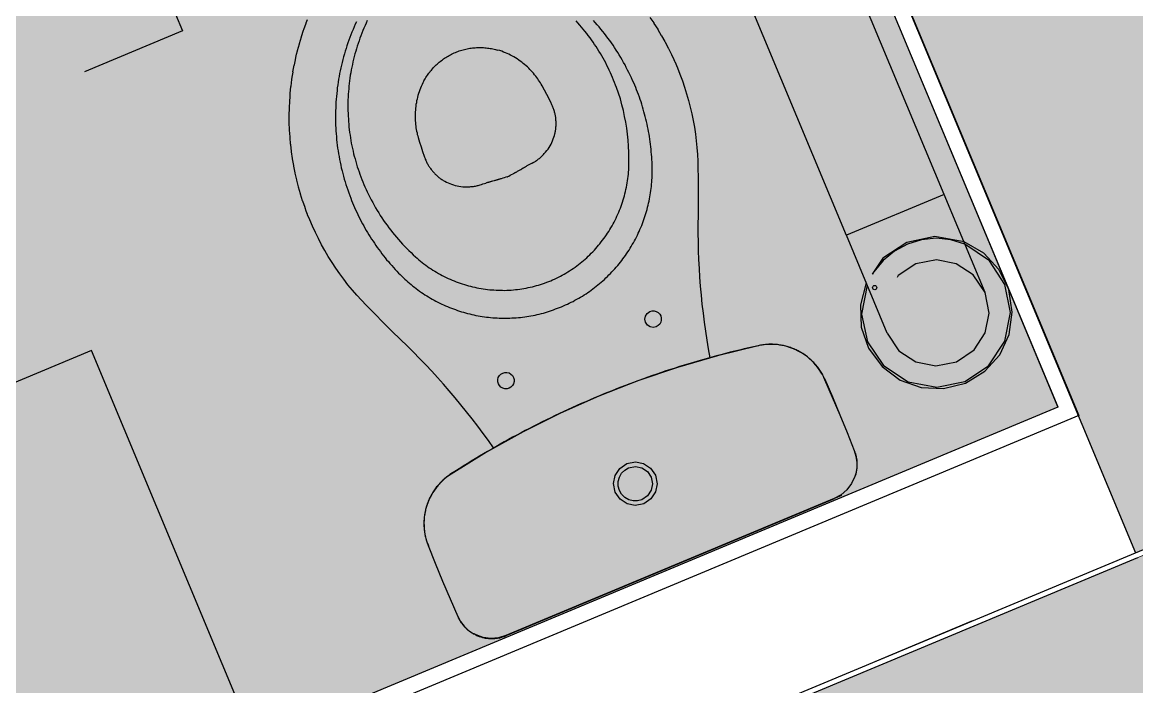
# Model space of a CAD drawing. Header units: metres. Extents: x -154 to 570, y -18 to 184.
# Drawn here: x -55.204 to -54.153, y 11.905 to 12.531 of the extents above; entities that cross this region are included whole.
import ezdxf
from ezdxf.xclip import XClip

# ---------------------------------------------------------------- set-up
doc = ezdxf.new("R2010")
doc.units = ezdxf.units.M
doc.header["$XCLIPFRAME"] = 0
for name, pattern in [('PUC TORRE A$0$DASHEDX2', [1.5, 1, -0.5]), ('PUC$0$DASHEDX2', [1.5, 1, -0.5]), ('PUC$0$HIDDEN2', [0.1875, 0.125, -0.0625])]:
    doc.linetypes.add(name, pattern=pattern)
for name, color, linetype in [('ARQ-AUX', 7, 'Continuous'), ('PUC TORRE A$0$1', 232, 'PUC TORRE A$0$DASHEDX2'), ('PUC TORRE A$0$4', 2, 'Continuous'), ('PUC$0$ARQ-ALV ACAB', 4, 'Continuous'), ('PUC$0$ARQ-ALV OSSO', 5, 'Continuous'), ('PUC$0$ARQ-HID', 7, 'Continuous'), ('PUC$0$ARQ-PRJ', 7, 'PUC$0$DASHEDX2')]:
    doc.layers.add(name, color=color, linetype=linetype)
doc.layers.add('PUC$0$ARQ-FORRO', color=9, linetype='Continuous', lineweight=5)

# ---------------------------------------------------------------- blocks, each defined once
blk = doc.blocks.new('PUC$0$ARQ-HID-BACIA CX')
blk.add_line((-0.0001, -0.175), (-0.0001, 0.175))
for points in [[(-0.0137, -0.1957), (-0.0142, -0.196), (-0.0147, -0.1964), (-0.0153, -0.1968), (-0.0158, -0.1971), (-0.0163, -0.1975), (-0.0168, -0.1978), (-0.0174, -0.1981), (-0.0179, -0.1984), (-0.0185, -0.1987), (-0.019, -0.199), (-0.0196, -0.1993), (-0.0202, -0.1995), (-0.0207, -0.1998), (-0.0213, -0.2), (-0.0219, -0.2003), (-0.0225, -0.2005), (-0.0231, -0.2007), (-0.0237, -0.2009), (-0.0243, -0.2011), (-0.0249, -0.2013), (-0.0255, -0.2015), (-0.0261, -0.2016), (-0.0267, -0.2018), (-0.0273, -0.2019), (-0.0279, -0.2021), (-0.0285, -0.2022), (-0.0292, -0.2023), (-0.0298, -0.2024), (-0.0304, -0.2025), (-0.031, -0.2025), (-0.0316, -0.2026), (-0.0323, -0.2026), (-0.0329, -0.2027), (-0.0335, -0.2027), (-0.0342, -0.2027, -0.00878), (-0.1068, -0.2028), (-0.1079, -0.2027), (-0.1091, -0.2026), (-0.1102, -0.2026), (-0.1114, -0.2025), (-0.1125, -0.2024), (-0.1136, -0.2022), (-0.1148, -0.2021), (-0.1159, -0.2019), (-0.117, -0.2017), (-0.1181, -0.2014), (-0.1192, -0.2012), (-0.1203, -0.2009), (-0.1214, -0.2006), (-0.1225, -0.2002), (-0.1236, -0.1999), (-0.1247, -0.1995), (-0.1258, -0.1991), (-0.1268, -0.1987), (-0.1279, -0.1982), (-0.1289, -0.1978), (-0.13, -0.1973), (-0.131, -0.1968), (-0.132, -0.1962), (-0.133, -0.1957), (-0.134, -0.1951), (-0.135, -0.1945), (-0.1359, -0.1939), (-0.1369, -0.1933), (-0.1378, -0.1926), (-0.1388, -0.192), (-0.1397, -0.1913), (-0.1406, -0.1906), (-0.1415, -0.1899), (-0.1423, -0.1891), (-0.1432, -0.1884), (-0.144, -0.1876), (-0.1449, -0.1868), (-0.1457, -0.186), (-0.1465, -0.1851), (-0.1472, -0.1843), (-0.148, -0.1834), (-0.1487, -0.1826), (-0.1494, -0.1817), (-0.1501, -0.1808), (-0.1508, -0.1799), (-0.1515, -0.1789), (-0.1521, -0.178), (-0.1527, -0.177), (-0.1533, -0.1761), (-0.1539, -0.1751), (-0.1545, -0.1741), (-0.155, -0.1731), (-0.1556, -0.1721), (-0.1561, -0.171), (-0.1566, -0.17), (-0.157, -0.169), (-0.1575, -0.1679), (-0.1579, -0.1668), (-0.1583, -0.1658), (-0.1586, -0.1647), (-0.159, -0.1636), (-0.1593, -0.1625), (-0.1596, -0.1614), (-0.1598, -0.1603), (-0.1601, -0.1592), (-0.1604, -0.158), (-0.1606, -0.1569), (-0.1614, -0.1525), (-0.1622, -0.148), (-0.1629, -0.1436), (-0.1636, -0.1392), (-0.1643, -0.1347), (-0.165, -0.1302), (-0.1657, -0.1258), (-0.1663, -0.1213), (-0.1669, -0.1169), (-0.1675, -0.1124), (-0.168, -0.1079), (-0.1686, -0.1034), (-0.1691, -0.099), (-0.1696, -0.0945), (-0.1701, -0.09), (-0.1705, -0.0855), (-0.1709, -0.081), (-0.1713, -0.0765), (-0.1717, -0.072), (-0.1721, -0.0675), (-0.1724, -0.0631), (-0.1727, -0.0586), (-0.173, -0.0541), (-0.1733, -0.0496), (-0.1735, -0.0451), (-0.1737, -0.0406), (-0.1739, -0.0361), (-0.1741, -0.0315), (-0.1742, -0.027), (-0.1744, -0.0225), (-0.1745, -0.018), (-0.1745, -0.0135), (-0.1746, -0.009), (-0.1746, -0.0045), (-0.1746, 0), (-0.1746, 0.0045), (-0.1746, 0.009), (-0.1745, 0.0135), (-0.1745, 0.018), (-0.1744, 0.0225), (-0.1742, 0.027), (-0.1741, 0.0315), (-0.1739, 0.0361), (-0.1737, 0.0406), (-0.1735, 0.0451), (-0.1733, 0.0496), (-0.173, 0.0541), (-0.1727, 0.0586), (-0.1724, 0.0631), (-0.1721, 0.0675), (-0.1717, 0.072), (-0.1713, 0.0765), (-0.1709, 0.081), (-0.1705, 0.0855), (-0.1701, 0.09), (-0.1696, 0.0945), (-0.1691, 0.099), (-0.1686, 0.1034), (-0.168, 0.1079), (-0.1675, 0.1124), (-0.1669, 0.1169), (-0.1663, 0.1213), (-0.1657, 0.1258), (-0.165, 0.1302), (-0.1643, 0.1347), (-0.1636, 0.1392), (-0.1629, 0.1436), (-0.1622, 0.148), (-0.1614, 0.1525), (-0.1606, 0.1569), (-0.1604, 0.158), (-0.1601, 0.1592), (-0.1598, 0.1603), (-0.1596, 0.1614), (-0.1593, 0.1625), (-0.159, 0.1636), (-0.1586, 0.1647), (-0.1583, 0.1658), (-0.1579, 0.1668), (-0.1575, 0.1679), (-0.157, 0.169), (-0.1566, 0.17), (-0.1561, 0.171), (-0.1556, 0.1721), (-0.155, 0.1731), (-0.1545, 0.1741), (-0.1539, 0.1751), (-0.1533, 0.1761), (-0.1527, 0.177), (-0.1521, 0.178), (-0.1515, 0.1789), (-0.1508, 0.1799), (-0.1501, 0.1808), (-0.1494, 0.1817), (-0.1487, 0.1826), (-0.148, 0.1834), (-0.1472, 0.1843), (-0.1465, 0.1851), (-0.1457, 0.186), (-0.1449, 0.1868), (-0.144, 0.1876), (-0.1432, 0.1884), (-0.1423, 0.1891), (-0.1415, 0.1899), (-0.1406, 0.1906), (-0.1397, 0.1913), (-0.1388, 0.192), (-0.1378, 0.1926), (-0.1369, 0.1933), (-0.1359, 0.1939), (-0.135, 0.1945), (-0.134, 0.1951), (-0.133, 0.1957), (-0.132, 0.1962), (-0.131, 0.1968), (-0.13, 0.1973), (-0.1289, 0.1978), (-0.1279, 0.1982), (-0.1268, 0.1987), (-0.1258, 0.1991), (-0.1247, 0.1995), (-0.1236, 0.1999), (-0.1225, 0.2002), (-0.1214, 0.2006), (-0.1203, 0.2009), (-0.1192, 0.2012), (-0.1181, 0.2014), (-0.117, 0.2017), (-0.1159, 0.2019), (-0.1148, 0.2021), (-0.1136, 0.2022), (-0.1125, 0.2024), (-0.1114, 0.2025), (-0.1102, 0.2026), (-0.1091, 0.2026), (-0.1079, 0.2027), (-0.1068, 0.2028, -0.00878), (-0.0342, 0.2027), (-0.0335, 0.2027), (-0.0329, 0.2027), (-0.0323, 0.2026), (-0.0316, 0.2026), (-0.031, 0.2025), (-0.0304, 0.2025), (-0.0298, 0.2024), (-0.0292, 0.2023), (-0.0285, 0.2022), (-0.0279, 0.2021), (-0.0273, 0.2019), (-0.0267, 0.2018), (-0.0261, 0.2016), (-0.0255, 0.2015), (-0.0249, 0.2013), (-0.0243, 0.2011), (-0.0237, 0.2009), (-0.0231, 0.2007), (-0.0225, 0.2005), (-0.0219, 0.2003), (-0.0213, 0.2), (-0.0207, 0.1998), (-0.0202, 0.1995), (-0.0196, 0.1993), (-0.019, 0.199), (-0.0185, 0.1987), (-0.0179, 0.1984), (-0.0174, 0.1981), (-0.0168, 0.1978), (-0.0163, 0.1975), (-0.0158, 0.1971), (-0.0153, 0.1968), (-0.0147, 0.1964), (-0.0142, 0.196), (-0.0137, 0.1957)], [(-0.0131, 0.195, 0.018828), (-0.0135, 0.1954)], [(-0.0133, -0.1951), (-0.0133, -0.1951), (-0.0133, -0.1951), (-0.0133, -0.1951), (-0.0132, -0.1951), (-0.0132, -0.195), (-0.0132, -0.195), (-0.0131, -0.1949), (-0.013, -0.1948), (-0.0129, -0.1947), (-0.0128, -0.1946), (-0.0126, -0.1945), (-0.0125, -0.1943), (-0.0116, -0.1935, 0.212488), (-0.0001, -0.1677), (-0.0001, 0.1677, 0.212488), (-0.0116, 0.1935), (-0.0125, 0.1943), (-0.0126, 0.1945), (-0.0128, 0.1946), (-0.0129, 0.1947), (-0.013, 0.1948), (-0.0131, 0.1949), (-0.0132, 0.195), (-0.0132, 0.195), (-0.0132, 0.1951), (-0.0133, 0.1951), (-0.0133, 0.1951), (-0.0133, 0.1951)], [(-0.0123, 0.1942, 0.002919), (-0.0115, 0.1935)], [(-0.1676, 0.1104), (-0.1678, 0.1104), (-0.176, 0.1123), (-0.1842, 0.1142), (-0.1925, 0.1163), (-0.2008, 0.1185), (-0.209, 0.1208), (-0.2171, 0.1231), (-0.2253, 0.1256), (-0.2335, 0.1282), (-0.2415, 0.1309), (-0.2493, 0.1336), (-0.2571, 0.1363), (-0.2648, 0.1392), (-0.2725, 0.1422), (-0.2803, 0.1453), (-0.288, 0.1486), (-0.2958, 0.1519, 0.011149), (-0.3381, 0.1694), (-0.3442, 0.1717), (-0.3503, 0.1739), (-0.3564, 0.1759), (-0.3626, 0.1778), (-0.3689, 0.1795), (-0.3751, 0.181), (-0.3815, 0.1824), (-0.3878, 0.1836), (-0.3942, 0.1847), (-0.4006, 0.1855), (-0.407, 0.1863), (-0.4135, 0.1868), (-0.42, 0.1872), (-0.4264, 0.1875), (-0.4329, 0.1875), (-0.4381, 0.1875), (-0.4384, 0.1875), (-0.4417, 0.1874), (-0.4449, 0.1872), (-0.4453, 0.1872), (-0.4517, 0.1868), (-0.4521, 0.1868), (-0.4553, 0.1865), (-0.4585, 0.1862), (-0.4589, 0.1862), (-0.4653, 0.1854), (-0.4657, 0.1853), (-0.472, 0.1844), (-0.4724, 0.1844), (-0.4788, 0.1833), (-0.4792, 0.1832), (-0.4855, 0.1819), (-0.4859, 0.1818), (-0.4921, 0.1804), (-0.4925, 0.1803), (-0.4988, 0.1787), (-0.4991, 0.1786), (-0.5053, 0.1768), (-0.5057, 0.1767), (-0.5118, 0.1747), (-0.5122, 0.1746), (-0.5183, 0.1725), (-0.5187, 0.1724), (-0.5247, 0.1701), (-0.5251, 0.17), (-0.531, 0.1675), (-0.5314, 0.1674), (-0.5373, 0.1648), (-0.5376, 0.1646), (-0.5435, 0.1618), (-0.5438, 0.1617), (-0.5467, 0.1602), (-0.5496, 0.1588), (-0.5499, 0.1586), (-0.5556, 0.1555), (-0.5559, 0.1553), (-0.5587, 0.1537), (-0.5615, 0.1521), (-0.5618, 0.1519), (-0.5646, 0.1502), (-0.5674, 0.1485), (-0.5677, 0.1484), (-0.5704, 0.1466), (-0.5731, 0.1448), (-0.5734, 0.1446), (-0.5761, 0.1428), (-0.5788, 0.1409), (-0.579, 0.1407), (-0.5817, 0.1388), (-0.5843, 0.1369), (-0.5846, 0.1367), (-0.5872, 0.1347), (-0.5897, 0.1327), (-0.59, 0.1325), (-0.5925, 0.1305), (-0.595, 0.1284), (-0.5953, 0.1282), (-0.6002, 0.124), (-0.6005, 0.1237), (-0.6053, 0.1194), (-0.6055, 0.1191), (-0.6079, 0.1169)], [(-0.4855, -0.1819), (-0.4792, -0.1832), (-0.4788, -0.1833), (-0.4724, -0.1844), (-0.472, -0.1844), (-0.4657, -0.1853), (-0.4653, -0.1854), (-0.4589, -0.1862), (-0.4585, -0.1862), (-0.4553, -0.1865), (-0.4521, -0.1868), (-0.4517, -0.1868), (-0.4453, -0.1872), (-0.4449, -0.1872), (-0.4417, -0.1874), (-0.4384, -0.1875), (-0.4381, -0.1875), (-0.4316, -0.1875), (-0.4251, -0.1874), (-0.4186, -0.1872), (-0.4121, -0.1867), (-0.4057, -0.1861), (-0.3992, -0.1854), (-0.3928, -0.1844), (-0.3864, -0.1834), (-0.3801, -0.1821), (-0.3738, -0.1807), (-0.3675, -0.1791), (-0.3613, -0.1774), (-0.3551, -0.1755), (-0.349, -0.1735), (-0.3429, -0.1713), (-0.3381, -0.1694, 0.011149), (-0.2958, -0.1519), (-0.288, -0.1486), (-0.2803, -0.1453), (-0.2725, -0.1422), (-0.2648, -0.1392), (-0.2571, -0.1363), (-0.2493, -0.1336), (-0.2415, -0.1309), (-0.2335, -0.1282), (-0.2253, -0.1256), (-0.2171, -0.1231), (-0.209, -0.1208), (-0.2008, -0.1185), (-0.1925, -0.1163), (-0.1842, -0.1142), (-0.176, -0.1123), (-0.1678, -0.1104), (-0.1676, -0.1104)], [(-0.5122, 0.0378), (-0.511, 0.0393), (-0.5098, 0.0407), (-0.5085, 0.042), (-0.5072, 0.0433), (-0.5059, 0.0446), (-0.5046, 0.0458), (-0.5032, 0.047), (-0.5018, 0.0482), (-0.5004, 0.0493), (-0.499, 0.0503), (-0.4975, 0.0514), (-0.496, 0.0523), (-0.4946, 0.0533), (-0.493, 0.0542), (-0.4915, 0.055), (-0.49, 0.0558), (-0.4884, 0.0566), (-0.4869, 0.0573), (-0.4853, 0.058), (-0.4838, 0.0587), (-0.4822, 0.0593), (-0.4806, 0.0598), (-0.4791, 0.0603), (-0.4775, 0.0608), (-0.4759, 0.0613), (-0.4744, 0.0617), (-0.4728, 0.062), (-0.4713, 0.0623), (-0.4697, 0.0626), (-0.4682, 0.0629), (-0.4667, 0.0631), (-0.4651, 0.0633, -0.008966), (-0.4466, 0.0649, -0.016113), (-0.4436, 0.065), (-0.4426, 0.065), (-0.4418, 0.065), (-0.4409, 0.0649), (-0.4401, 0.0649), (-0.4393, 0.0648), (-0.4384, 0.0647), (-0.4376, 0.0646), (-0.4368, 0.0645), (-0.436, 0.0644), (-0.4352, 0.0642), (-0.4344, 0.064), (-0.4336, 0.0639), (-0.4328, 0.0637), (-0.4321, 0.0635), (-0.4313, 0.0632), (-0.4305, 0.063), (-0.4298, 0.0627), (-0.429, 0.0625), (-0.4282, 0.0622), (-0.4275, 0.0619), (-0.4267, 0.0616), (-0.426, 0.0612), (-0.4253, 0.0609), (-0.4245, 0.0605), (-0.4238, 0.0602), (-0.423, 0.0598), (-0.4223, 0.0593), (-0.4216, 0.0589), (-0.4209, 0.0585), (-0.4201, 0.058), (-0.4194, 0.0575), (-0.4187, 0.057), (-0.4174, 0.056), (-0.416, 0.0549), (-0.4148, 0.0537), (-0.4135, 0.0525), (-0.4123, 0.0512), (-0.4111, 0.0499), (-0.41, 0.0485), (-0.4089, 0.047), (-0.4079, 0.0455), (-0.407, 0.0439), (-0.4061, 0.0422), (-0.4053, 0.0406), (-0.4049, 0.0397), (-0.4045, 0.0389), (-0.4042, 0.038), (-0.4039, 0.0372), (-0.4036, 0.0363), (-0.4033, 0.0354), (-0.403, 0.0346), (-0.4028, 0.0337), (-0.4025, 0.0328), (-0.4023, 0.0319), (-0.4021, 0.0311), (-0.402, 0.0302), (-0.4018, 0.0293), (-0.4017, 0.0285), (-0.4016, 0.0276), (-0.4015, 0.0267, -0.000598), (-0.4009, 0.0209)], [(-0.3986, 0, 0.006359), (-0.3992, 0.0061), (-0.3992, 0.0064), (-0.3992, 0.0066), (-0.3993, 0.0072), (-0.3993, 0.0075), (-0.3993, 0.0077), (-0.3994, 0.0083), (-0.3994, 0.0086), (-0.3995, 0.0091), (-0.3995, 0.0094), (-0.3996, 0.01), (-0.3996, 0.0103), (-0.3997, 0.0108), (-0.3998, 0.0117), (-0.3999, 0.0123), (-0.4, 0.0129), (-0.4002, 0.0144), (-0.4003, 0.0154), (-0.4003, 0.0159), (-0.4004, 0.0164), (-0.4005, 0.0169), (-0.4005, 0.0174), (-0.4006, 0.0179), (-0.4006, 0.0184), (-0.4007, 0.0189), (-0.4008, 0.0194), (-0.4008, 0.0199), (-0.4009, 0.0204), (-0.4009, 0.0209)], [(-0.3986, 0, -0.006359), (-0.3992, -0.0061), (-0.3992, -0.0064), (-0.3992, -0.0066), (-0.3993, -0.0072), (-0.3993, -0.0075), (-0.3993, -0.0077), (-0.3994, -0.0083), (-0.3994, -0.0086), (-0.3995, -0.0091), (-0.3995, -0.0094), (-0.3996, -0.01), (-0.3996, -0.0103), (-0.3997, -0.0108), (-0.3998, -0.0117), (-0.3999, -0.0123), (-0.4, -0.0129), (-0.4002, -0.0144), (-0.4003, -0.0154), (-0.4003, -0.0159), (-0.4004, -0.0164), (-0.4005, -0.0169), (-0.4005, -0.0174), (-0.4006, -0.0179), (-0.4006, -0.0184), (-0.4007, -0.0189), (-0.4008, -0.0194), (-0.4008, -0.0199), (-0.4009, -0.0204), (-0.4009, -0.0209)], [(-0.4015, -0.0267, 0.000598), (-0.4009, -0.0209)], [(-0.4015, -0.0267), (-0.4016, -0.0276), (-0.4017, -0.0285), (-0.4018, -0.0293), (-0.402, -0.0302), (-0.4021, -0.0311), (-0.4023, -0.0319), (-0.4025, -0.0328), (-0.4028, -0.0337), (-0.403, -0.0346), (-0.4033, -0.0354), (-0.4036, -0.0363), (-0.4039, -0.0372), (-0.4042, -0.038), (-0.4045, -0.0389), (-0.4049, -0.0397), (-0.4053, -0.0406), (-0.4061, -0.0422), (-0.407, -0.0439), (-0.4079, -0.0455), (-0.4089, -0.047), (-0.41, -0.0485), (-0.4111, -0.0499), (-0.4123, -0.0512), (-0.4135, -0.0525), (-0.4148, -0.0537), (-0.416, -0.0549), (-0.4174, -0.056), (-0.4187, -0.057), (-0.4194, -0.0575), (-0.4201, -0.058), (-0.4209, -0.0585), (-0.4216, -0.0589), (-0.4223, -0.0593), (-0.423, -0.0598), (-0.4238, -0.0602), (-0.4245, -0.0605), (-0.4253, -0.0609), (-0.426, -0.0612), (-0.4267, -0.0616), (-0.4275, -0.0619), (-0.4282, -0.0622), (-0.429, -0.0625), (-0.4298, -0.0627), (-0.4305, -0.063), (-0.4313, -0.0632), (-0.4321, -0.0635), (-0.4328, -0.0637), (-0.4336, -0.0639), (-0.4344, -0.064), (-0.4352, -0.0642), (-0.436, -0.0644), (-0.4368, -0.0645), (-0.4376, -0.0646), (-0.4384, -0.0647), (-0.4393, -0.0648), (-0.4401, -0.0649), (-0.4409, -0.0649), (-0.4418, -0.065), (-0.4426, -0.065), (-0.4436, -0.065, -0.016113), (-0.4466, -0.0649, -0.008966), (-0.4651, -0.0633), (-0.4667, -0.0631), (-0.4682, -0.0629), (-0.4697, -0.0626), (-0.4713, -0.0623), (-0.4728, -0.062), (-0.4744, -0.0617), (-0.4759, -0.0613), (-0.4775, -0.0608), (-0.4791, -0.0603), (-0.4806, -0.0598), (-0.4822, -0.0593), (-0.4838, -0.0587), (-0.4853, -0.058), (-0.4869, -0.0573), (-0.4884, -0.0566), (-0.49, -0.0558), (-0.4915, -0.055), (-0.493, -0.0542), (-0.4946, -0.0533), (-0.496, -0.0523), (-0.4975, -0.0514), (-0.499, -0.0503), (-0.5004, -0.0493), (-0.5018, -0.0482), (-0.5032, -0.047), (-0.5046, -0.0458), (-0.5059, -0.0446), (-0.5072, -0.0433), (-0.5085, -0.042), (-0.5098, -0.0407), (-0.511, -0.0393), (-0.5122, -0.0378)], [(-0.0136, -0.1955, 0.018828), (-0.0132, -0.1951)]]:
    blk.add_lwpolyline(points, format="xyb")
at = {"ltscale": 0.000466036}
blk.add_lwpolyline([(-0.0133, -0.1951), (-0.0133, -0.1952, -0.017665), (-0.0136, -0.1955, -0.039631), (-0.0138, -0.1956, -0.158216), (-0.0342, -0.2027, -0.008778), (-0.1068, -0.2027), (-0.1095, -0.2026), (-0.1122, -0.2023), (-0.1149, -0.202), (-0.1176, -0.2014), (-0.1203, -0.2008), (-0.1229, -0.2), (-0.1255, -0.1991), (-0.128, -0.1981), (-0.1305, -0.1969), (-0.1329, -0.1957), (-0.1352, -0.1943), (-0.1375, -0.1928), (-0.1397, -0.1912), (-0.1418, -0.1894), (-0.1439, -0.1876), (-0.1458, -0.1857), (-0.1477, -0.1837), (-0.1494, -0.1816), (-0.151, -0.1794), (-0.1526, -0.1772), (-0.154, -0.1748), (-0.1553, -0.1724), (-0.1565, -0.17), (-0.1575, -0.1675), (-0.1585, -0.1649), (-0.1593, -0.1623), (-0.16, -0.1597), (-0.1605, -0.1569, -0.044623), (-0.1746, 0, -0.044623), (-0.1605, 0.1569), (-0.16, 0.1597), (-0.1593, 0.1623), (-0.1585, 0.1649), (-0.1575, 0.1675), (-0.1565, 0.17), (-0.1553, 0.1724), (-0.154, 0.1748), (-0.1526, 0.1772), (-0.151, 0.1794), (-0.1494, 0.1816), (-0.1477, 0.1837), (-0.1458, 0.1857), (-0.1439, 0.1876), (-0.1418, 0.1894), (-0.1397, 0.1912), (-0.1375, 0.1928), (-0.1352, 0.1943), (-0.1329, 0.1957), (-0.1305, 0.1969), (-0.128, 0.1981), (-0.1255, 0.1991), (-0.1229, 0.2), (-0.1203, 0.2008), (-0.1176, 0.2014), (-0.1149, 0.202), (-0.1122, 0.2023), (-0.1095, 0.2026), (-0.1068, 0.2027, -0.008778), (-0.0342, 0.2027, -0.158216), (-0.0138, 0.1956, -0.039631), (-0.0136, 0.1955, -0.017665), (-0.0133, 0.1952), (-0.0133, 0.1951)], format="xyb", dxfattribs=at)
at = {"ltscale": 0.00311}
for points in [[(-0.1068, 0.2021), (-0.1068, 0.2027)], [(-0.1068, -0.2021), (-0.1068, -0.2027)]]:
    blk.add_lwpolyline(points, dxfattribs=at)
at = {"ltscale": 0.00156}
blk.add_lwpolyline([(-0.0131, 0.1951), (-0.0133, 0.1953)], dxfattribs=at)
for points in [[(-0.0133, 0.1951), (-0.0133, 0.1951)], [(-0.0115, 0.1936), (-0.0109, 0.1931), (-0.0103, 0.1925), (-0.0097, 0.1919), (-0.0091, 0.1913), (-0.0086, 0.1907), (-0.008, 0.19), (-0.0075, 0.1894), (-0.007, 0.1887), (-0.0065, 0.1881), (-0.006, 0.1874), (-0.0055, 0.1867), (-0.0051, 0.186), (-0.0047, 0.1853), (-0.0043, 0.1845), (-0.0039, 0.1838), (-0.0035, 0.1831), (-0.0031, 0.1823), (-0.0028, 0.1815), (-0.0025, 0.1808), (-0.0022, 0.18), (-0.0019, 0.1792), (-0.0016, 0.1784), (-0.0014, 0.1776), (-0.0012, 0.1768), (-0.001, 0.176), (-0.0008, 0.1752), (-0.0006, 0.1744), (-0.0005, 0.1736), (-0.0003, 0.1728), (-0.0002, 0.1719), (-0.0001, 0.1711), (-0.0001, 0.1703), (0, 0.1694), (0, 0.1686), (0, 0.1678)], [(0, 0.1677), (0, -0.1677)], [(-0.5882, 0.0748), (-0.5864, 0.0769), (-0.5846, 0.0788), (-0.5827, 0.0808), (-0.5808, 0.0827), (-0.5788, 0.0846), (-0.5769, 0.0865), (-0.5749, 0.0883), (-0.5729, 0.0902), (-0.5708, 0.092), (-0.5688, 0.0937), (-0.5667, 0.0955), (-0.5646, 0.0972), (-0.5625, 0.0989), (-0.5603, 0.1005), (-0.5581, 0.1022), (-0.556, 0.1038), (-0.5538, 0.1053), (-0.5515, 0.1069), (-0.5493, 0.1084), (-0.547, 0.1099), (-0.5447, 0.1114), (-0.5424, 0.1128), (-0.5401, 0.1142), (-0.5378, 0.1156), (-0.5354, 0.1169), (-0.533, 0.1182), (-0.5306, 0.1195), (-0.5282, 0.1208), (-0.5258, 0.122), (-0.5234, 0.1232), (-0.5209, 0.1243), (-0.5184, 0.1255), (-0.516, 0.1266), (-0.5135, 0.1276), (-0.5109, 0.1287), (-0.5084, 0.1297), (-0.5059, 0.1306), (-0.5033, 0.1316), (-0.5008, 0.1325), (-0.4982, 0.1333), (-0.4956, 0.1342), (-0.493, 0.135), (-0.4904, 0.1358), (-0.4878, 0.1365), (-0.4852, 0.1372), (-0.4826, 0.1379), (-0.4799, 0.1385), (-0.4773, 0.1391), (-0.4746, 0.1397), (-0.472, 0.1402), (-0.4693, 0.1407), (-0.4666, 0.1412), (-0.4639, 0.1416), (-0.4613, 0.142), (-0.4586, 0.1424), (-0.4559, 0.1427), (-0.4532, 0.143), (-0.4505, 0.1432), (-0.4478, 0.1434), (-0.4451, 0.1436), (-0.4423, 0.1437), (-0.4396, 0.1439), (-0.4369, 0.144), (-0.4345, 0.1441), (-0.4321, 0.1441), (-0.4297, 0.1441), (-0.4273, 0.1441), (-0.4249, 0.144), (-0.4225, 0.1439), (-0.42, 0.1438), (-0.4176, 0.1436), (-0.4152, 0.1435), (-0.4128, 0.1433), (-0.4104, 0.143), (-0.408, 0.1428), (-0.4056, 0.1425), (-0.4032, 0.1422), (-0.4008, 0.1419), (-0.3985, 0.1415), (-0.3961, 0.1411), (-0.3937, 0.1407), (-0.3913, 0.1402), (-0.389, 0.1398), (-0.3866, 0.1393), (-0.3843, 0.1388), (-0.3819, 0.1382), (-0.3796, 0.1376), (-0.3772, 0.137), (-0.3749, 0.1364), (-0.3726, 0.1357), (-0.3703, 0.1351), (-0.368, 0.1343), (-0.3657, 0.1336), (-0.3634, 0.1328), (-0.3611, 0.132), (-0.3588, 0.1312), (-0.3566, 0.1304), (-0.3543, 0.1295), (-0.3525, 0.1287), (-0.3506, 0.1279), (-0.3488, 0.1271), (-0.3469, 0.1263), (-0.3451, 0.1255), (-0.3433, 0.1246), (-0.3415, 0.1237), (-0.3397, 0.1228), (-0.3379, 0.1219), (-0.3362, 0.1209), (-0.3344, 0.1199), (-0.3327, 0.1189), (-0.331, 0.1178), (-0.3293, 0.1167), (-0.3277, 0.1156), (-0.326, 0.1145), (-0.3244, 0.1133), (-0.3227, 0.1122), (-0.3211, 0.111), (-0.3195, 0.1098), (-0.3179, 0.1085), (-0.3164, 0.1072), (-0.3149, 0.106), (-0.3133, 0.1046), (-0.3118, 0.1033), (-0.3103, 0.102), (-0.3089, 0.1006), (-0.3074, 0.0992), (-0.306, 0.0978), (-0.3046, 0.0963), (-0.3032, 0.0949), (-0.3019, 0.0934), (-0.3005, 0.0919), (-0.2992, 0.0904), (-0.2979, 0.0888), (-0.2967, 0.0873), (-0.2954, 0.0857), (-0.2942, 0.0841), (-0.293, 0.0825), (-0.2918, 0.0809), (-0.2907, 0.0793), (-0.2895, 0.0776), (-0.2884, 0.0759), (-0.2873, 0.0742), (-0.2863, 0.0725), (-0.2852, 0.0708), (-0.2842, 0.0691), (-0.2832, 0.0673), (-0.2823, 0.0656), (-0.2813, 0.0638), (-0.2804, 0.062), (-0.2796, 0.0602), (-0.2787, 0.0584), (-0.2779, 0.0565), (-0.2771, 0.0547), (-0.2763, 0.0528), (-0.2755, 0.051), (-0.2748, 0.0491), (-0.2741, 0.0472), (-0.2735, 0.0453), (-0.2728, 0.0434), (-0.2722, 0.0415), (-0.2716, 0.0396), (-0.2711, 0.0377), (-0.2705, 0.0357), (-0.27, 0.0338), (-0.2696, 0.0318), (-0.2691, 0.0299), (-0.2687, 0.0279), (-0.2683, 0.026), (-0.2679, 0.024), (-0.2676, 0.022), (-0.2673, 0.02), (-0.267, 0.018), (-0.2668, 0.016), (-0.2666, 0.014), (-0.2664, 0.012), (-0.2663, 0.01), (-0.2662, 0.008), (-0.2661, 0.006), (-0.266, 0.004), (-0.2659, 0.002), (-0.2659, 0), (-0.2659, -0.002), (-0.266, -0.004), (-0.2661, -0.006), (-0.2662, -0.008), (-0.2663, -0.01), (-0.2664, -0.012), (-0.2666, -0.014), (-0.2668, -0.016), (-0.267, -0.018), (-0.2673, -0.02), (-0.2676, -0.022), (-0.2679, -0.024), (-0.2683, -0.026), (-0.2687, -0.0279), (-0.2691, -0.0299), (-0.2696, -0.0318), (-0.27, -0.0338), (-0.2705, -0.0357), (-0.2711, -0.0377), (-0.2716, -0.0396), (-0.2722, -0.0415), (-0.2728, -0.0434), (-0.2735, -0.0453), (-0.2741, -0.0472), (-0.2748, -0.0491), (-0.2755, -0.051), (-0.2763, -0.0528), (-0.2771, -0.0547), (-0.2779, -0.0565), (-0.2787, -0.0584), (-0.2796, -0.0602), (-0.2804, -0.062), (-0.2813, -0.0638), (-0.2823, -0.0656), (-0.2832, -0.0673), (-0.2842, -0.0691), (-0.2852, -0.0708), (-0.2863, -0.0725), (-0.2873, -0.0742), (-0.2884, -0.0759), (-0.2895, -0.0776), (-0.2907, -0.0793), (-0.2918, -0.0809), (-0.293, -0.0825), (-0.2942, -0.0841), (-0.2954, -0.0857), (-0.2967, -0.0873), (-0.2979, -0.0888), (-0.2992, -0.0904), (-0.3005, -0.0919), (-0.3019, -0.0934), (-0.3032, -0.0949), (-0.3046, -0.0963), (-0.306, -0.0978), (-0.3074, -0.0992), (-0.3089, -0.1006), (-0.3103, -0.102), (-0.3118, -0.1033), (-0.3133, -0.1046), (-0.3149, -0.106), (-0.3164, -0.1072), (-0.3179, -0.1085), (-0.3195, -0.1098), (-0.3211, -0.111), (-0.3227, -0.1122), (-0.3244, -0.1133), (-0.326, -0.1145), (-0.3277, -0.1156), (-0.3293, -0.1167), (-0.331, -0.1178), (-0.3327, -0.1189), (-0.3344, -0.1199), (-0.3362, -0.1209), (-0.3379, -0.1219), (-0.3397, -0.1228), (-0.3415, -0.1237), (-0.3433, -0.1246), (-0.3451, -0.1255), (-0.3469, -0.1263), (-0.3488, -0.1271), (-0.3506, -0.1279), (-0.3525, -0.1287), (-0.3543, -0.1295), (-0.3566, -0.1304), (-0.3588, -0.1312), (-0.3611, -0.132), (-0.3634, -0.1328), (-0.3657, -0.1336), (-0.368, -0.1343), (-0.3703, -0.1351), (-0.3726, -0.1357), (-0.3749, -0.1364), (-0.3772, -0.137), (-0.3796, -0.1376), (-0.3819, -0.1382), (-0.3843, -0.1388), (-0.3866, -0.1393), (-0.389, -0.1398), (-0.3913, -0.1402), (-0.3937, -0.1407), (-0.3961, -0.1411), (-0.3985, -0.1415), (-0.4008, -0.1419), (-0.4032, -0.1422), (-0.4056, -0.1425), (-0.408, -0.1428), (-0.4104, -0.143), (-0.4128, -0.1433), (-0.4152, -0.1435), (-0.4176, -0.1436), (-0.42, -0.1438), (-0.4225, -0.1439), (-0.4249, -0.144), (-0.4273, -0.1441), (-0.4297, -0.1441), (-0.4321, -0.1441), (-0.4345, -0.1441), (-0.4369, -0.144), (-0.4396, -0.1439), (-0.4423, -0.1437), (-0.4451, -0.1436), (-0.4478, -0.1434), (-0.4505, -0.1432), (-0.4532, -0.143), (-0.4559, -0.1427), (-0.4586, -0.1424), (-0.4613, -0.142), (-0.4639, -0.1416), (-0.4666, -0.1412), (-0.4693, -0.1407), (-0.472, -0.1402), (-0.4746, -0.1397), (-0.4773, -0.1391), (-0.4799, -0.1385), (-0.4826, -0.1379), (-0.4852, -0.1372), (-0.4878, -0.1365), (-0.4904, -0.1358), (-0.493, -0.135), (-0.4956, -0.1342), (-0.4982, -0.1333), (-0.5008, -0.1325), (-0.5033, -0.1316)], [(-0.5853, 0.0651), (-0.5836, 0.0671), (-0.5818, 0.0689), (-0.58, 0.0708), (-0.5782, 0.0726), (-0.5764, 0.0745), (-0.5745, 0.0762), (-0.5726, 0.078), (-0.5707, 0.0797), (-0.5688, 0.0815), (-0.5668, 0.0831), (-0.5648, 0.0848), (-0.5628, 0.0864), (-0.5608, 0.088), (-0.5587, 0.0896), (-0.5567, 0.0911), (-0.5546, 0.0927), (-0.5525, 0.0941), (-0.5504, 0.0956), (-0.5482, 0.097), (-0.546, 0.0984), (-0.5439, 0.0998), (-0.5416, 0.1011), (-0.5394, 0.1024), (-0.5372, 0.1037), (-0.5349, 0.1049), (-0.5327, 0.1061), (-0.5304, 0.1073), (-0.5281, 0.1085), (-0.5258, 0.1096), (-0.5234, 0.1107), (-0.5211, 0.1117), (-0.5187, 0.1127), (-0.5164, 0.1137), (-0.514, 0.1147), (-0.5116, 0.1156), (-0.5092, 0.1165), (-0.5067, 0.1173), (-0.5043, 0.1181), (-0.5019, 0.1189), (-0.4994, 0.1197), (-0.497, 0.1204), (-0.4945, 0.1211), (-0.492, 0.1217), (-0.4895, 0.1224), (-0.4871, 0.1229), (-0.4846, 0.1235), (-0.4821, 0.124), (-0.4796, 0.1245), (-0.477, 0.1249), (-0.4745, 0.1253), (-0.472, 0.1257), (-0.4695, 0.126), (-0.4669, 0.1264), (-0.4644, 0.1266), (-0.4619, 0.1269), (-0.4593, 0.1271), (-0.4568, 0.1272), (-0.4543, 0.1274), (-0.4517, 0.1275), (-0.4492, 0.1276), (-0.4466, 0.1276), (-0.4441, 0.1276), (-0.4416, 0.1276), (-0.439, 0.1275), (-0.4365, 0.1274), (-0.4336, 0.1272), (-0.4308, 0.127), (-0.4279, 0.1268), (-0.4251, 0.1265), (-0.4223, 0.1262), (-0.4195, 0.1259), (-0.4167, 0.1255), (-0.414, 0.125), (-0.4112, 0.1245), (-0.4084, 0.124), (-0.4056, 0.1235), (-0.4028, 0.1229), (-0.4001, 0.1222), (-0.3973, 0.1215), (-0.3946, 0.1208), (-0.3918, 0.12), (-0.3891, 0.1192), (-0.3864, 0.1184), (-0.3836, 0.1175), (-0.3809, 0.1166), (-0.3782, 0.1156), (-0.3756, 0.1146), (-0.3729, 0.1135), (-0.3702, 0.1125), (-0.3676, 0.1113), (-0.365, 0.1102), (-0.3623, 0.109), (-0.3605, 0.1081), (-0.3586, 0.1071), (-0.3568, 0.1062), (-0.355, 0.1052), (-0.3532, 0.1042), (-0.3514, 0.1031), (-0.3497, 0.102), (-0.3479, 0.1009), (-0.3462, 0.0998), (-0.3445, 0.0986), (-0.3428, 0.0974), (-0.3412, 0.0962), (-0.3395, 0.095), (-0.3379, 0.0937), (-0.3364, 0.0924), (-0.3348, 0.0911), (-0.3332, 0.0897), (-0.3317, 0.0883), (-0.3302, 0.0869), (-0.3288, 0.0855), (-0.3273, 0.0841), (-0.3259, 0.0826), (-0.3245, 0.0811), (-0.3231, 0.0796), (-0.3218, 0.0781), (-0.3205, 0.0765), (-0.3192, 0.0749), (-0.3179, 0.0733), (-0.3167, 0.0717), (-0.3155, 0.0701), (-0.3143, 0.0684), (-0.3131, 0.0667), (-0.312, 0.0651), (-0.3109, 0.0633), (-0.3099, 0.0616), (-0.3088, 0.0599), (-0.3078, 0.0581), (-0.3068, 0.0563), (-0.3059, 0.0545), (-0.305, 0.0527), (-0.3041, 0.0509), (-0.3032, 0.0491), (-0.3024, 0.0472), (-0.3016, 0.0453), (-0.3008, 0.0435), (-0.3001, 0.0416), (-0.2994, 0.0397), (-0.2987, 0.0378), (-0.2981, 0.0358), (-0.2975, 0.0339), (-0.2969, 0.032), (-0.2964, 0.03), (-0.2959, 0.028), (-0.2954, 0.0261), (-0.295, 0.0241), (-0.2946, 0.0221), (-0.2942, 0.0201), (-0.2939, 0.0181), (-0.2936, 0.0161), (-0.2933, 0.0141), (-0.2931, 0.0121), (-0.2929, 0.0101), (-0.2927, 0.0081), (-0.2926, 0.0061), (-0.2925, 0.004), (-0.2925, 0.002), (-0.2925, 0), (-0.2925, -0.002), (-0.2925, -0.004), (-0.2926, -0.0061), (-0.2927, -0.0081), (-0.2929, -0.0101), (-0.2931, -0.0121), (-0.2933, -0.0141), (-0.2936, -0.0161), (-0.2939, -0.0181), (-0.2942, -0.0201), (-0.2946, -0.0221), (-0.295, -0.0241), (-0.2954, -0.0261), (-0.2959, -0.028), (-0.2964, -0.03), (-0.2969, -0.032), (-0.2975, -0.0339), (-0.2981, -0.0358), (-0.2987, -0.0378), (-0.2994, -0.0397), (-0.3001, -0.0416), (-0.3008, -0.0435), (-0.3016, -0.0453), (-0.3024, -0.0472), (-0.3032, -0.0491), (-0.3041, -0.0509), (-0.305, -0.0527), (-0.3059, -0.0545), (-0.3068, -0.0563), (-0.3078, -0.0581), (-0.3088, -0.0599), (-0.3099, -0.0616), (-0.3109, -0.0633), (-0.312, -0.0651), (-0.3131, -0.0667), (-0.3143, -0.0684), (-0.3155, -0.0701), (-0.3167, -0.0717), (-0.3179, -0.0733), (-0.3192, -0.0749), (-0.3205, -0.0765), (-0.3218, -0.0781), (-0.3231, -0.0796), (-0.3245, -0.0811), (-0.3259, -0.0826), (-0.3273, -0.0841), (-0.3288, -0.0855), (-0.3302, -0.0869), (-0.3317, -0.0883), (-0.3332, -0.0897), (-0.3348, -0.0911), (-0.3364, -0.0924), (-0.3379, -0.0937), (-0.3395, -0.095), (-0.3412, -0.0962), (-0.3428, -0.0974), (-0.3445, -0.0986), (-0.3462, -0.0998), (-0.3479, -0.1009), (-0.3497, -0.102), (-0.3514, -0.1031), (-0.3532, -0.1042), (-0.355, -0.1052), (-0.3568, -0.1062), (-0.3586, -0.1071), (-0.3605, -0.1081), (-0.3623, -0.109), (-0.3651, -0.1102), (-0.3704, -0.1125), (-0.3757, -0.1147), (-0.3811, -0.1166), (-0.3865, -0.1184), (-0.392, -0.1201), (-0.3975, -0.1216), (-0.403, -0.1229), (-0.4085, -0.124), (-0.4141, -0.125), (-0.4197, -0.1259), (-0.4253, -0.1266), (-0.4309, -0.1271), (-0.4365, -0.1274), (-0.439, -0.1275), (-0.4416, -0.1276), (-0.4441, -0.1276), (-0.4466, -0.1276), (-0.4492, -0.1276), (-0.4517, -0.1275), (-0.4543, -0.1274), (-0.4568, -0.1272), (-0.4593, -0.1271), (-0.4619, -0.1269), (-0.4644, -0.1266), (-0.4669, -0.1264), (-0.4695, -0.126), (-0.472, -0.1257), (-0.4745, -0.1253), (-0.477, -0.1249), (-0.4796, -0.1245), (-0.4821, -0.124), (-0.4846, -0.1235), (-0.4871, -0.1229), (-0.4895, -0.1224), (-0.492, -0.1217), (-0.4945, -0.1211), (-0.497, -0.1204), (-0.4994, -0.1197), (-0.5019, -0.1189), (-0.5043, -0.1181), (-0.5067, -0.1173), (-0.5092, -0.1165)], [(-0.5122, 0.0378), (-0.513, 0.0368), (-0.5137, 0.0358), (-0.5145, 0.0348), (-0.5152, 0.0338), (-0.5159, 0.0327), (-0.5165, 0.0316), (-0.5172, 0.0306), (-0.5178, 0.0295), (-0.5185, 0.0283), (-0.519, 0.0272), (-0.5196, 0.0261), (-0.5202, 0.0249), (-0.5207, 0.0237), (-0.5212, 0.0225), (-0.5217, 0.0214), (-0.5221, 0.0201), (-0.5225, 0.0189), (-0.5229, 0.0177), (-0.5233, 0.0165), (-0.5236, 0.0152), (-0.524, 0.014), (-0.5243, 0.0127), (-0.5245, 0.0115), (-0.5248, 0.0102), (-0.525, 0.009), (-0.5251, 0.0077), (-0.5253, 0.0064), (-0.5254, 0.0051), (-0.5255, 0.0039), (-0.5256, 0.0026), (-0.5256, 0.0013), (-0.5256, 0), (-0.5256, -0.0013), (-0.5256, -0.0026), (-0.5255, -0.0039), (-0.5254, -0.0051), (-0.5253, -0.0064), (-0.5251, -0.0077), (-0.525, -0.009), (-0.5248, -0.0102), (-0.5245, -0.0115), (-0.5243, -0.0127), (-0.524, -0.014), (-0.5236, -0.0152), (-0.5233, -0.0165), (-0.5229, -0.0177), (-0.5225, -0.0189), (-0.5221, -0.0201), (-0.5217, -0.0214), (-0.5212, -0.0225), (-0.5207, -0.0237), (-0.5202, -0.0249), (-0.5196, -0.0261), (-0.519, -0.0272), (-0.5185, -0.0283), (-0.5178, -0.0295), (-0.5172, -0.0306), (-0.5165, -0.0316), (-0.5159, -0.0327), (-0.5152, -0.0337), (-0.5145, -0.0348), (-0.5137, -0.0358), (-0.513, -0.0368), (-0.5122, -0.0378)], [(-0.0115, -0.1936), (-0.0116, -0.1938), (-0.0117, -0.1938), (-0.0119, -0.194), (-0.0123, -0.1944), (-0.0126, -0.1947), (-0.0128, -0.1948), (-0.0129, -0.1949), (-0.013, -0.1949), (-0.013, -0.195), (-0.0131, -0.195), (-0.0131, -0.1951)]]:
    blk.add_lwpolyline(points)
at = {"ltscale": 0.00179}
for points in [[(-0.0004, 0.1677), (-0.0001, 0.1677)], [(-0.0004, -0.1677), (-0.0001, -0.1677)]]:
    blk.add_lwpolyline(points, dxfattribs=at)
for points in [[(-0.2141, 0.0752, 1), (-0.2296, 0.0752, 1)], [(-0.0647, 0, 1), (-0.1058, 0, 1)], [(-0.0689, 0.0001, 1), (-0.1014, 0.0001, 1)], [(-0.2141, -0.0752, 1), (-0.2296, -0.0752, 1)]]:
    blk.add_lwpolyline(points, format="xyb", close=True)
at = {"ltscale": 0.0005513}
blk.add_lwpolyline([(-0.3986, 0), (-0.3985, 0)], dxfattribs=at)
at = {"ltscale": 0.003392}
blk.add_lwpolyline([(-0.1598, -0.1568), (-0.1605, -0.1569)], dxfattribs=at)
at = {"ltscale": 0.002755}
blk.add_lwpolyline([(-0.0342, -0.2021), (-0.0342, -0.2026)], dxfattribs=at)
blk = doc.blocks.new('PUC$0$pl apto tipo 2 puc')
at = {"layer": 'PUC$0$ARQ-ALV ACAB'}
for points in [[(-22.4695, -2.4538), (-14.9587, -2.4538)], [(-14.9738, -1.0541), (-14.9735, -2.2939), (-17.0937, -2.2939)]]:
    blk.add_lwpolyline(points, dxfattribs=at)
at = {"layer": 'PUC$0$ARQ-ALV OSSO'}
blk.add_lwpolyline([(-14.9588, -1.0391), (-14.9585, -2.3089), (-17.9097, -2.3089), (-17.91, -1.0388)], dxfattribs=at)
at = {"layer": 'PUC$0$ARQ-ALV OSSO', "elevation": 0}
blk.add_lwpolyline([(-19.9585, -2.4488), (-14.9589, -2.4488)], dxfattribs=at)
at = {"layer": 'PUC$0$ARQ-HID', "lineweight": -2}
blk.add_lwpolyline([(-16.7429, -1.8939), (-17.094, -1.8939), (-17.094, -2.294), (-15.7939, -2.2939), (-15.7939, -1.8939), (-16.1629, -1.8939)], dxfattribs=at)
at = {"layer": 'PUC$0$ARQ-HID', "lineweight": -2, "extrusion": (0, 0, -1), "zscale": -1, "rotation": 269.9999377319893}
blk.add_blockref('PUC$0$ARQ-HID-BACIA CX', (15.369, -2.2923, 0), dxfattribs=at)
blk = doc.blocks.new('PUC$0$forro area comum')
at = {"layer": 'PUC$0$ARQ-FORRO'}
h = blk.add_hatch(color=256, dxfattribs=at)
h.dxf.hatch_style = 1
h.paths.add_polyline_path([(11.6882, 2.455), (11.6882, 2.0562), (14.5982, 2.0547), (14.5982, 2.455), (22.4606, 2.455), (22.4606, 2.0562), (25.295, 2.056), (25.295, 2.4552), (26.4562, 2.4546), (26.4563, 3.9549), (5.17, 3.9599), (5.0963, 3.9584), (3.8246, 3.96), (3.825, 9.24), (2.3202, 9.2404), (2.3201, 3.955), (-1.06, 3.955), (-1.06, 4.3049), (-0.355, 4.305), (-0.355, 4.5591), (-0.2032, 4.5606), (-0.2032, 8.4256), (-4.865, 8.4256), (-4.865, 4.9649), (-4.6551, 4.9649), (-4.655, 4.1049), (-3.945, 4.1049), (-3.945, 3.9549), (-11.1863, 3.9549), (-11.1863, 2.455), (-10.025, 2.455), (-10.025, 2.0558), (-7.1264, 2.0558), (-7.1264, 2.455)])
at = {"layer": 'PUC$0$ARQ-FORRO', "elevation": 0}
blk.add_lwpolyline([(-7.1264, 2.455), (11.6882, 2.455), (11.6882, 2.0562), (14.5982, 2.0547), (14.5982, 2.455), (22.4606, 2.455), (22.4606, 2.0562), (25.295, 2.056), (25.295, 2.4552), (26.4562, 2.4546), (26.4563, 3.9549), (5.17, 3.9599), (5.0963, 3.9584), (3.8246, 3.96), (3.825, 9.24), (2.3202, 9.2404), (2.3201, 3.955), (-1.06, 3.955)], dxfattribs=at)
blk = doc.blocks.new('PUC$0$pl forro 4')
at = {"layer": 'PUC$0$ARQ-FORRO'}
h = blk.add_hatch(color=256, dxfattribs=at)
h.dxf.hatch_style = 1
h.paths.add_polyline_path([(2.9312, 3.9095), (2.9311, 4.8293), (2.1302, 4.8292), (2.13, 5.1494), (0.0096, 5.1493), (0.01, 3.9096)])
at = {"layer": 'PUC$0$ARQ-FORRO', "elevation": 0}
blk.add_lwpolyline([(2.9312, 3.9095), (2.9311, 4.8293), (2.1302, 4.8292), (2.13, 5.1494), (0.0096, 5.1493), (0.01, 3.9096)], close=True, dxfattribs=at)
blk = doc.blocks.new('PUC$0$E3')
for p, q in [((302.2155, -376.0693), (302.3155, -376.0693)), ((302.3155, -376.1693), (302.3155, -376.0693)), ((302.2155, -376.1693), (302.3155, -376.1693))]:
    blk.add_line(p, q)
at = {"linetype": 'PUC$0$HIDDEN2', "ltscale": 0.1}
blk.add_circle((302.2598, -376.075), 0.00202, dxfattribs=at)
for radius, start, end in [(0.0718, 44.1572, 315.8498), (0.0702, 45.4504, 314.5569), (0.05, 90, 270)]:
    blk.add_arc((302.2155, -376.1193), radius, start, end)
blk.add_arc((302.2155, -376.1193), 0.05, 270, 90, dxfattribs=at)
at = {"linetype": 'PUC$0$HIDDEN2', "ltscale": 0.2}
for radius, start, end in [(0.0702, 314.5569, 45.4504), (0.0718, 315.8498, 44.1572)]:
    blk.add_arc((302.2155, -376.1193), radius, start, end, dxfattribs=at)
blk = doc.blocks.new('PUC$0$A$Cc442750d')
at = {"layer": 'PUC$0$ARQ-PRJ', "linetype": 'PUC$0$HIDDEN2', "ltscale": 50}
for p, q in [((0.0365, 1.0287), (0.0365, -4.0396)), ((0.1365, 1.0287), (0.1365, -4.0396))]:
    blk.add_line(p, q, dxfattribs=at)
at = {"layer": 'PUC$0$ARQ-PRJ', "linetype": 'PUC$0$HIDDEN2', "ltscale": 0.5, "rotation": 269.9999999999999}
blk.add_blockref('PUC$0$E3', (376.2058, 303.3441), dxfattribs=at)
blk = doc.blocks.new('PUC')
blk.add_blockref('PUC$0$A$Cc442750d', (14.95, 1.0403, 0))
at = {"layer": 'PUC$0$ARQ-ALV OSSO', "rotation": 180}
blk.add_blockref('PUC$0$pl apto tipo 2 puc', (-0.0088, 0.0012, 0), dxfattribs=at)
at = {"layer": 'PUC$0$ARQ-FORRO'}
for name, p in [('PUC$0$forro area comum', (0, 0)), ('PUC$0$pl forro 4', (14.955, -2.8542))]:
    blk.add_blockref(name, p, dxfattribs=at)
blk = doc.blocks.new('PUC TORRE A$0$est-lo-08-6sa-r00')
at = {"layer": 'PUC TORRE A$0$4'}
h = blk.add_hatch(color=8, dxfattribs=at)
h.dxf.hatch_style = 1
h.paths.add_polyline_path([(72.453596, -775.948263), (89.987707, -768.630138), (31.827874, -629.280097), (14.293763, -636.598222)], flags=17)
h.paths.add_polyline_path([(-113.904934, -1069.376461), (37.44213, -1006.209491), (30.123852, -988.675012), (-103.689101, -1044.523858), (-278.930329, -624.648636), (-286.248454, -607.114525), (-286.248475, -607.114534), (-307.05579, -557.260535), (-324.58988, -564.57865)])
h.paths.add_polyline_path([(-3206.956631, -1758.910157), (-3258.953832, -1634.325684), (-3291.25351, -1647.80644), (-3239.256309, -1772.390913)])
h.paths.add_polyline_path([(-2993.189754, -2271.092218), (-3020.151167, -2206.492821), (-3034.916841, -2212.655496), (-3140.452498, -1959.793707), (-3125.686931, -1953.631076), (-3148.796798, -1898.260198), (-3181.096477, -1911.740954), (-3025.489432, -2284.572974)])
h.paths.add_polyline_path([(-2947.092821, -1013.293024), (-2914.793142, -999.812268), (-2953.309588, -907.527473), (-2985.609266, -921.008229)])
h.paths.add_polyline_path([(-2727.356492, -1539.777801), (-2695.056814, -1526.297045), (-2733.573259, -1434.01225), (-2765.872938, -1447.493006)])
h.paths.add_polyline_path([(2122.48851, 465.414809), (2070.491309, 589.999283), (2038.191631, 576.518527), (2090.188832, 451.934053)])
h.paths.add_polyline_path([(2012.331384, 729.349548), (1857.495359, 1100.334221), (1825.19568, 1086.853465), (1852.1572, 1022.254111), (1866.922767, 1028.416743), (1971.687405, 777.4023), (1956.921838, 771.239669), (1980.031705, 715.868792)])
h.paths.add_polyline_path([(2336.253806, -46.763456), (2180.644029, 326.07511), (2148.34435, 312.594354), (2171.454218, 257.223477), (2186.219785, 263.386109), (2291.758175, 10.517772), (2276.992608, 4.355141), (2303.954128, -60.244212)])
h.paths.add_polyline_path([(-385.517235, -426.387329), (-595.433068, 76.567703), (-627.732746, 63.086948), (-600.771226, -1.512406), (-586.005659, 4.650226), (-426.161214, -378.334576), (-440.926781, -384.497208), (-417.816914, -439.868085)])
h.paths.add_polyline_path([(-83.249658, 290.335142), (-592.661728, 77.724364), (-382.747194, -425.227558), (-365.213083, -417.909434), (-567.809492, 67.508377), (-108.231212, 259.320275), (-7.318125, 17.534111), (-242.644353, -80.682824), (-140.96112, -324.314257), (-70.363251, -294.849176), (-77.681376, -277.315065), (-130.745133, -299.462021), (-217.792117, -90.898811), (0, 0), (87.04691, -208.563033), (33.983152, -230.709989), (41.301277, -248.2441), (126.664713, -212.616388), (103.554846, -157.245511), (88.789278, -163.408142), (-71.053705, 219.573157), (-56.288138, 225.735788)])
h.paths.add_polyline_path([(395.505667, -856.765828), (368.544148, -792.166475), (353.77858, -798.329106), (193.165052, -413.501599), (207.93062, -407.338968), (184.820752, -351.968091), (-61.579651, -454.806999), (-28.452664, -534.169213), (-10.918528, -526.85106), (-36.727415, -465.022986), (159.839199, -382.982958), (355.887864, -852.712473), (159.32125, -934.752501), (132.748402, -871.073625), (115.214297, -878.391765), (141.787139, -942.070626), (123.33018, -949.773915), (130.648305, -967.308026)])
h.paths.add_polyline_path([(-2506.849069, -2068.110104), (-2474.549391, -2054.629348), (-2513.065836, -1962.344553), (-2545.365515, -1975.825309)])
h.paths.add_polyline_path([(-2448.754924, -805.304224), (-2411.841008, -789.897642), (-2450.357453, -697.612846), (-2487.27137, -713.019428)])
h.paths.add_polyline_path([(-2277.356152, -1215.972989), (-2240.442235, -1200.566407), (-2278.958681, -1108.281611), (-2315.872597, -1123.688193)])
h.paths.add_polyline_path([(-2180.680405, -1447.606534), (-2143.766489, -1432.199951), (-2182.282934, -1339.915156), (-2219.196851, -1355.321738)])
h.paths.add_polyline_path([(-2008.511897, -1860.11957), (-1971.59798, -1844.712987), (-2010.114425, -1752.428192), (-2047.028342, -1767.834774)])
h.paths.add_polyline_path([(-1950.417031, -597.315415), (-1918.117353, -583.834659), (-1956.633798, -491.549864), (-1988.933477, -505.03062)])
h.paths.add_polyline_path([(-1779.018259, -1007.98418), (-1746.71858, -994.503424), (-1785.235026, -902.218629), (-1817.534704, -915.699385)])
h.paths.add_polyline_path([(-1682.342513, -1239.617725), (-1650.042834, -1226.136969), (-1688.559279, -1133.852174), (-1720.858958, -1147.33293)])
h.paths.add_polyline_path([(-1510.174004, -1652.130761), (-1477.874325, -1638.650005), (-1516.390771, -1546.36521), (-1548.690449, -1559.845966)])
h.paths.add_polyline_path([(-1456.693377, -391.252433), (-1424.393698, -377.771677), (-1462.910144, -285.486882), (-1495.209822, -298.967638)])
h.paths.add_polyline_path([(-1285.294604, -801.921198), (-1252.994926, -788.440442), (-1291.511371, -696.155647), (-1323.811049, -709.636403)])
h.paths.add_polyline_path([(-1188.618858, -1033.554743), (-1156.319179, -1020.073987), (-1194.835625, -927.789192), (-1227.135303, -941.269948)])
h.paths.add_polyline_path([(-1016.450349, -1446.067779), (-984.15067, -1432.587023), (-1022.667116, -1340.302228), (-1054.966794, -1353.782984)])
h.paths.add_polyline_path([(-962.969722, -185.189451), (-930.670043, -171.708695), (-969.186489, -79.4239), (-1001.486167, -92.904656)])
h.paths.add_polyline_path([(-791.570949, -595.858216), (-759.271271, -582.37746), (-797.787716, -490.092665), (-830.087394, -503.573421)])
h.paths.add_polyline_path([(-694.895203, -827.491761), (-662.595524, -814.011005), (-701.11197, -721.72621), (-733.411648, -735.206966)])
h.paths.add_polyline_path([(-522.726694, -1240.004797), (-490.427016, -1226.524041), (-528.943461, -1134.239246), (-561.243139, -1147.720002)])
h.paths.add_polyline_path([(1351.53574, 780.804163), (1383.835419, 794.284919), (1345.318973, 886.569714), (1313.019295, 873.088958)])
h.paths.add_polyline_path([(353.014255, 364.056225), (385.313934, 377.536981), (346.797488, 469.821776), (314.49781, 456.341021)])
h.paths.add_polyline_path([(848.583606, 570.889536), (885.497522, 586.296119), (846.981077, 678.580914), (810.067161, 663.174332)])
h.paths.add_polyline_path([(524.412013, -46.610109), (556.711692, -33.129353), (518.195247, 59.155442), (485.895568, 45.674686)])
h.paths.add_polyline_path([(1019.981364, 160.223202), (1056.895281, 175.629784), (1018.378835, 267.91458), (981.464919, 252.507997)])
h.paths.add_polyline_path([(621.088297, -278.244942), (653.387976, -264.764186), (614.87153, -172.479391), (582.571852, -185.960147)])
h.paths.add_polyline_path([(1116.657648, -71.411631), (1153.571565, -56.005049), (1115.055119, 36.279746), (1078.141203, 20.873164)])
h.paths.add_polyline_path([(1571.272069, 254.319386), (1603.571747, 267.800142), (1565.055302, 360.084937), (1532.755624, 346.604181)])
h.paths.add_polyline_path([(793.256806, -690.757979), (825.556485, -677.277223), (787.040039, -584.992428), (754.740361, -598.473183)])
h.paths.add_polyline_path([(1288.825976, -483.924234), (1325.739893, -468.517652), (1287.223447, -376.232856), (1250.309531, -391.639439)])
h.paths.add_polyline_path([(1791.777927, -274.009167), (1824.077605, -260.528411), (1785.56116, -168.243616), (1753.261481, -181.724371)])
h.paths.add_polyline_path([(-3349.413449, -1508.456443), (-3317.113664, -1494.975643), (-3340.223531, -1439.604766), (-3354.989097, -1445.767396), (-3459.75382, -1194.75275), (-3444.988254, -1188.590119), (-3471.949774, -1123.990766), (-3504.249559, -1137.471566)])
h.paths.add_polyline_path([(-359.658373, -579.215013), (-336.548603, -634.585903), (-321.782404, -628.423035), (-161.169457, -1013.250898), (-175.934676, -1019.413357), (-148.973267, -1084.012692), (-116.674634, -1070.532432), (-327.358782, -565.734293), (-359.65846, -579.215049)])
at = {"layer": 'PUC TORRE A$0$1'}
for p, q in [((-1471.291475, -522.420984), (-1375.163901, -752.741158)), ((-1375.163901, -752.741158), (-1589.265385, -842.099628))]:
    blk.add_line(p, q, dxfattribs=at)
blk.add_lwpolyline([(-1328.313367, -819.875725), (-1285.294604, -801.921198)], dxfattribs=at)
at = {"layer": 'PUC TORRE A$0$4', "linetype": 'Continuous'}
blk.add_lwpolyline([(-1285.294604, -801.921198), (-1252.994926, -788.440442), (-1291.511371, -696.155647), (-1323.811049, -709.636403), (-1285.294604, -801.921198)], dxfattribs=at)
blk = doc.blocks.new('PUC TORRE A')
at = {"linetype": 'Continuous', "xscale": 0.01, "yscale": 0.01, "zscale": 0.01, "rotation": 337.346050855639}
blk.add_blockref('PUC TORRE A$0$est-lo-08-6sa-r00', (0, 0), dxfattribs=at)
at = {"rotation": 180}
blk.add_blockref('PUC', (0, 0), dxfattribs=at)

msp = doc.modelspace()

# ---------------------------------------------------------------- block references
at = {"layer": 'ARQ-AUX'}
ref = msp.add_blockref('PUC TORRE A', (-41.3011, 20.0503), dxfattribs=dict(at, rotation=22.65399974700688))
XClip(ref).set_block_clipping_path([(-39.4887443389, 9.0876903958), (22.5684148774, 6.6865170025), (22.1624403813, -11.147022554), (-39.3438260633, -13.5584077345)])

doc.saveas('drawing.dxf')
